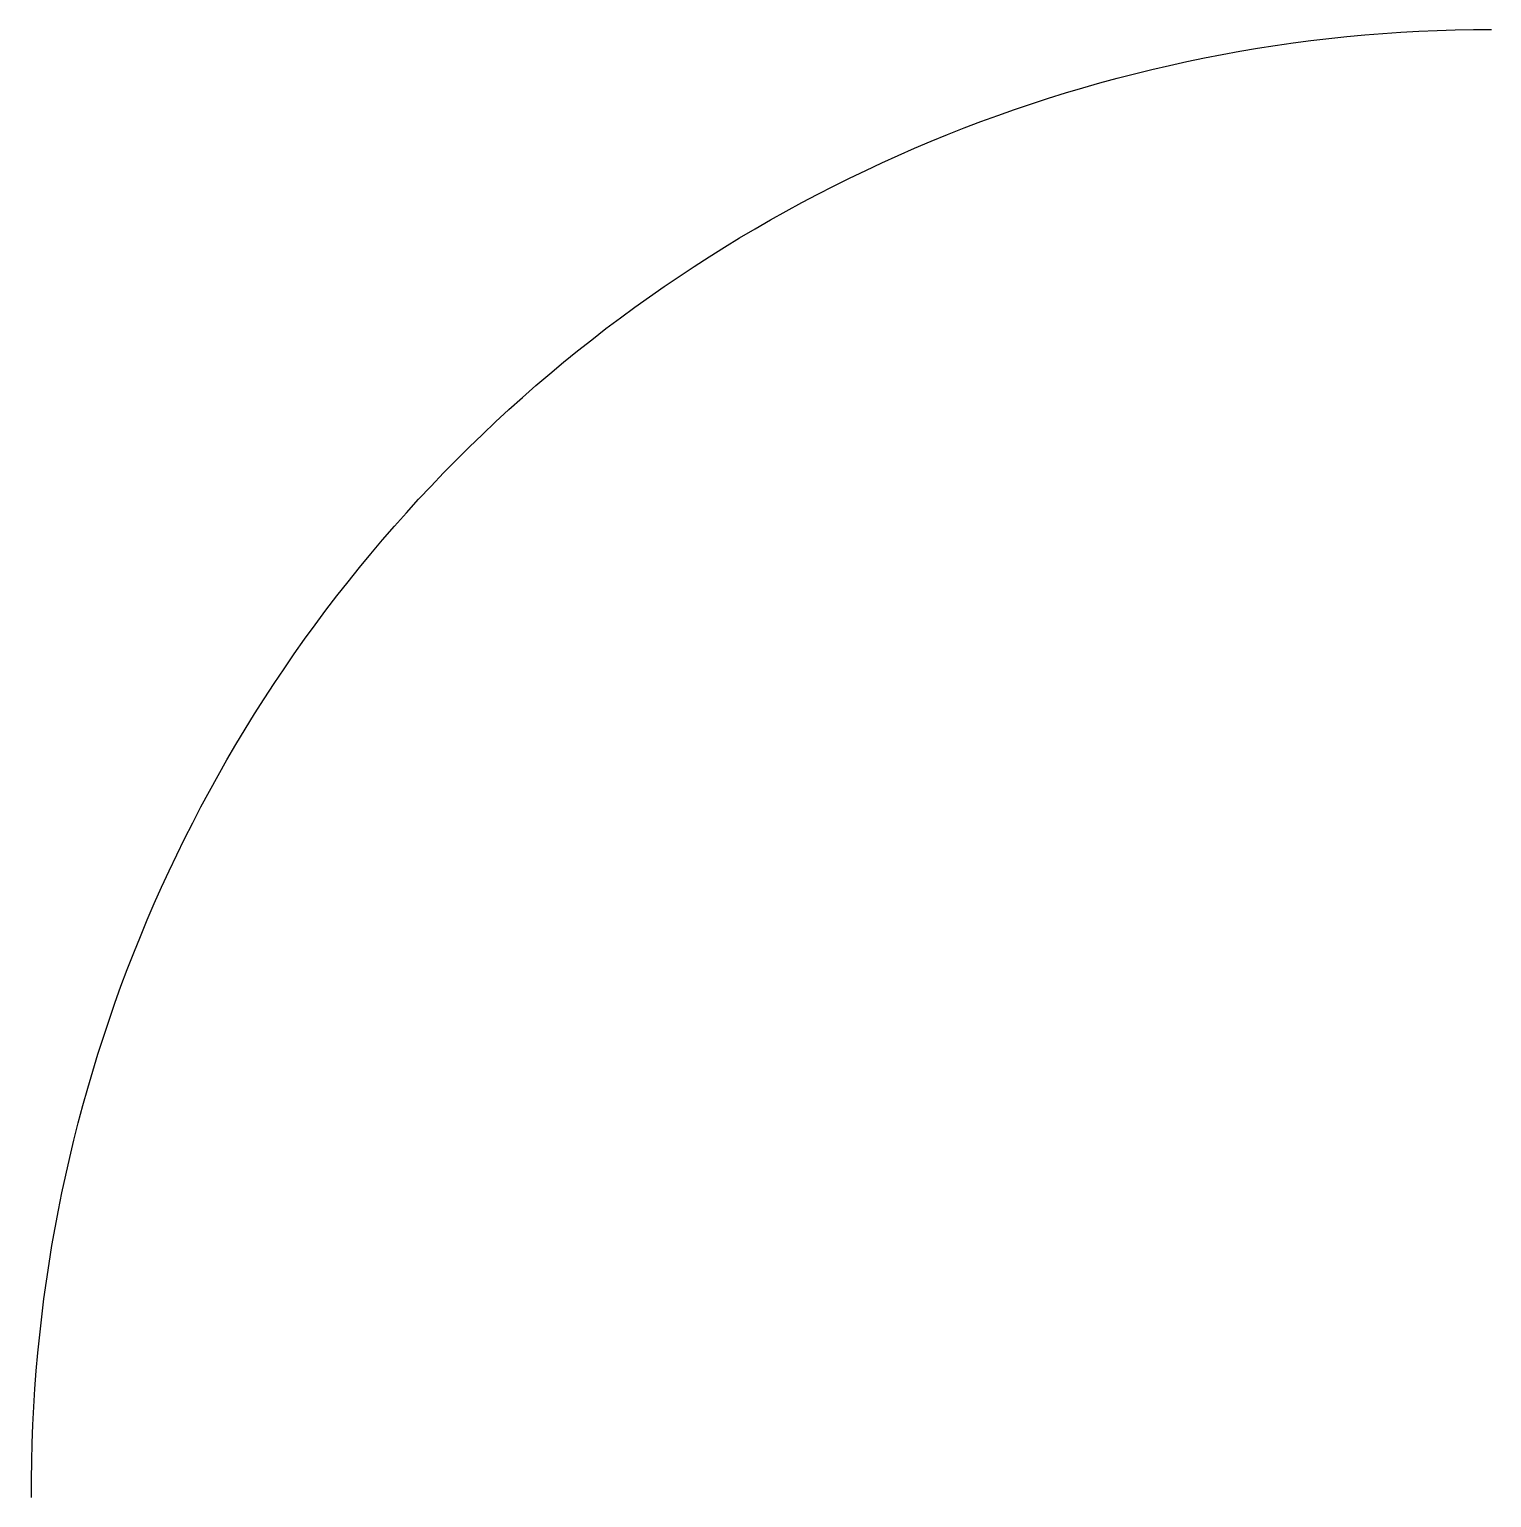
# Model space of a CAD drawing. Extents: x 1.51 to 3.02, y -3.01 to -1.5.
import ezdxf

# ---------------------------------------------------------------- set-up
doc = ezdxf.new("R2010")
doc.units = 0
doc.header["$MEASUREMENT"] = 0
doc.layers.get('0').update_dxf_attribs({"linetype": 'CONTINUOUS'})

msp = doc.modelspace()

# ---------------------------------------------------------------- linework, layer by layer
at = {"color": 1, "extrusion": (0, 0, -1)}
msp.add_arc((-3.0162, -3), 1.5, 359.6918, 450, dxfattribs=at)

doc.saveas('drawing.dxf')
